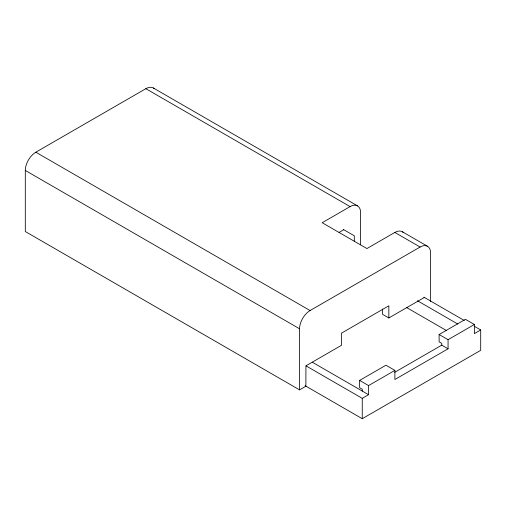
<?xml version="1.0" encoding="UTF-8"?>
<svg xmlns="http://www.w3.org/2000/svg" width="506" height="506" viewBox="0 0 506 506"><rect width="100%" height="100%" fill="white"/><g stroke="black" fill="none" stroke-linecap="round" stroke-linejoin="round"><path stroke-width="0.76" d="M382.53 308.995L382.53 314.308L388.842 317.958L388.842 305.801L341.468 333.157L341.468 345.307L305.934 365.825L305.871 386.223L299.552 389.873L25.3 231.533L25.3 170.446A14.889 8.596 -60 0 1 35.825 152.211L145.842 88.695A14.889 8.596 -60 0 1 154.197 88.632M360.614 244.803L360.614 212.691A14.889 8.596 -60 0 0 350.089 206.612L322.189 222.722L366.932 248.554L394.832 232.444A14.889 8.596 -60 0 1 403.181 232.38M339.045 232.437L343.77 229.711M299.552 389.873L299.552 328.786A14.889 8.596 -60 0 1 310.077 310.551L420.094 247.036A14.889 8.596 -60 0 1 430.625 253.114L430.625 301.671M388.842 317.958L424.376 297.446M362.258 391.049L362.258 389.228L359.627 387.704L359.627 380.411L385.952 365.218L394.895 370.386L394.895 379.5L448.063 348.805L448.063 339.69L474.381 324.491L474.381 333.612L480.7 329.963L480.7 350.323L362.258 418.702L305.105 385.705M394.718 372.308L441.744 345.155L441.744 343.334L439.113 341.816L439.113 334.523L465.431 319.324L474.381 324.491M359.627 380.411L368.577 385.578L394.895 370.386M306.136 365.939L362.258 398.342L368.577 394.699L368.577 385.578M153.286 87.955L357.533 205.879M402.276 231.71L427.538 246.295M145.842 88.695L350.089 206.612M394.832 232.444L420.094 247.036M343.372 229.484L354.295 235.79L354.308 241.299M423.895 297.167L464.274 320.481M474.539 326.408L480.7 329.963M417.469 300.747L457.81 324.042M406.299 307.37L446.349 330.488M439.113 334.523L448.063 339.69M441.744 345.155L448.063 348.805M35.825 152.211L310.077 310.551M25.3 170.446L299.552 328.786M312.347 362.233L368.577 394.699M362.258 398.342L362.258 418.702"/></g></svg>
